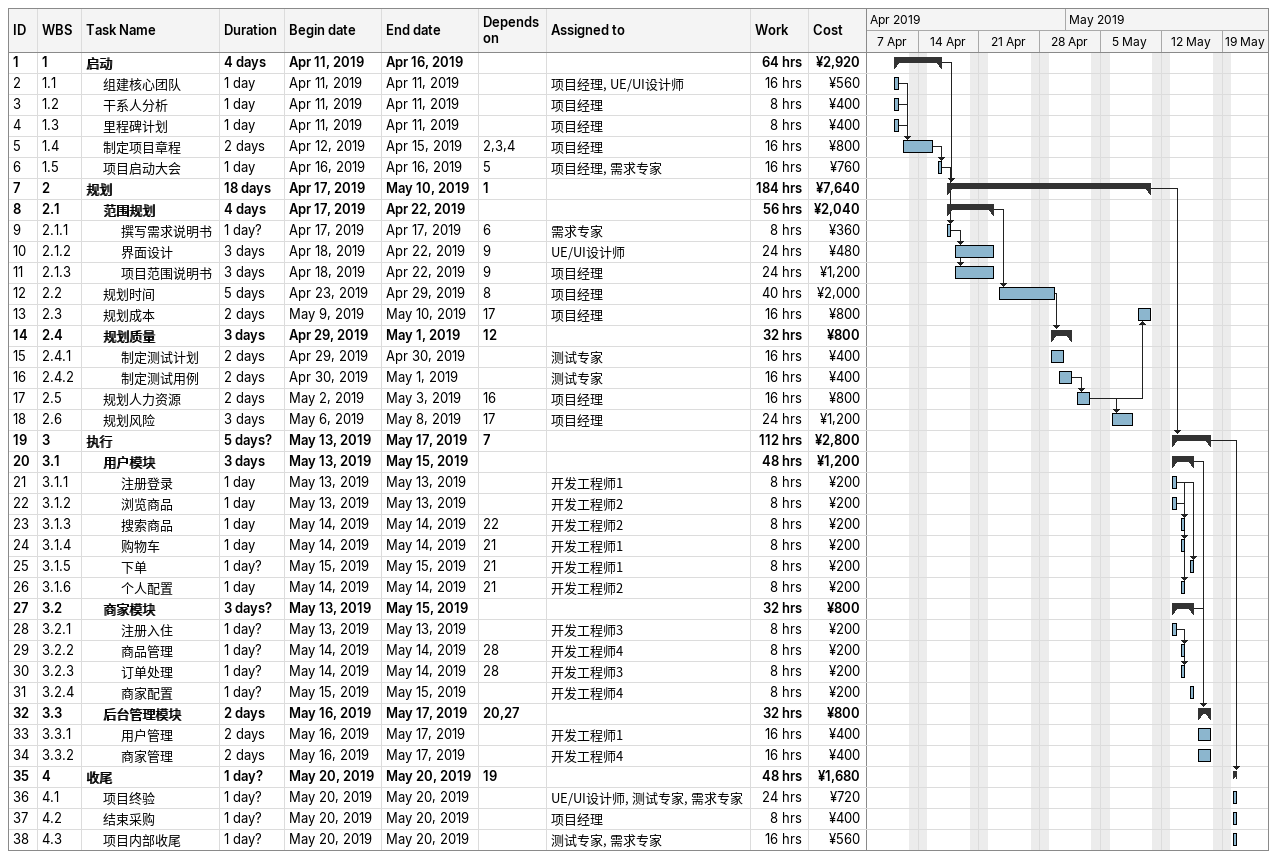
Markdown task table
| ID | WBS | Task | Duration | Start | Finish | Predecessors | Resources | Work (h) | Cost (¥) |
|---|---|---|---|---|---|---|---|---|---|
| 1 | 1 | **启动** | 4d | 2019-04-11 | 2019-04-16 |  |  | 64 | 2920 |
| 2 | 1.1 | 组建核心团队 | 1d | 2019-04-11 | 2019-04-11 |  | 项目经理, UE/UI设计师 | 16 | 560 |
| 3 | 1.2 | 干系人分析 | 1d | 2019-04-11 | 2019-04-11 |  | 项目经理 | 8 | 400 |
| 4 | 1.3 | 里程碑计划 | 1d | 2019-04-11 | 2019-04-11 |  | 项目经理 | 8 | 400 |
| 5 | 1.4 | 制定项目章程 | 2d | 2019-04-12 | 2019-04-15 | 2, 3, 4 | 项目经理 | 16 | 800 |
| 6 | 1.5 | 项目启动大会 | 1d | 2019-04-16 | 2019-04-16 | 5 | 项目经理, 需求专家 | 16 | 760 |
| 7 | 2 | **规划** | 18d | 2019-04-17 | 2019-05-10 | 1 |  | 184 | 7640 |
| 8 | 2.1 | **范围规划** | 4d | 2019-04-17 | 2019-04-22 |  |  | 56 | 2040 |
| 9 | 2.1.1 | 撰写需求说明书 | 1d? | 2019-04-17 | 2019-04-17 | 6 | 需求专家 | 8 | 360 |
| 10 | 2.1.2 | 界面设计 | 3d | 2019-04-18 | 2019-04-22 | 9 | UE/UI设计师 | 24 | 480 |
| 11 | 2.1.3 | 项目范围说明书 | 3d | 2019-04-18 | 2019-04-22 | 9 | 项目经理 | 24 | 1200 |
| 12 | 2.2 | 规划时间 | 5d | 2019-04-23 | 2019-04-29 | 8 | 项目经理 | 40 | 2000 |
| 13 | 2.3 | 规划成本 | 2d | 2019-05-09 | 2019-05-10 | 17 | 项目经理 | 16 | 800 |
| 14 | 2.4 | **规划质量** | 3d | 2019-04-29 | 2019-05-01 | 12 |  | 32 | 800 |
| 15 | 2.4.1 | 制定测试计划 | 2d | 2019-04-29 | 2019-04-30 |  | 测试专家 | 16 | 400 |
| 16 | 2.4.2 | 制定测试用例 | 2d | 2019-04-30 | 2019-05-01 |  | 测试专家 | 16 | 400 |
| 17 | 2.5 | 规划人力资源 | 2d | 2019-05-02 | 2019-05-03 | 16 | 项目经理 | 16 | 800 |
| 18 | 2.6 | 规划风险 | 3d | 2019-05-06 | 2019-05-08 | 17 | 项目经理 | 24 | 1200 |
| 19 | 3 | **执行** | 5d? | 2019-05-13 | 2019-05-17 | 7 |  | 112 | 2800 |
| 20 | 3.1 | **用户模块** | 3d | 2019-05-13 | 2019-05-15 |  |  | 48 | 1200 |
| 21 | 3.1.1 | 注册登录 | 1d | 2019-05-13 | 2019-05-13 |  | 开发工程师1 | 8 | 200 |
| 22 | 3.1.2 | 浏览商品 | 1d | 2019-05-13 | 2019-05-13 |  | 开发工程师2 | 8 | 200 |
| 23 | 3.1.3 | 搜索商品 | 1d | 2019-05-14 | 2019-05-14 | 22 | 开发工程师2 | 8 | 200 |
| 24 | 3.1.4 | 购物车 | 1d | 2019-05-14 | 2019-05-14 | 21 | 开发工程师1 | 8 | 200 |
| 25 | 3.1.5 | 下单 | 1d? | 2019-05-15 | 2019-05-15 | 21 | 开发工程师1 | 8 | 200 |
| 26 | 3.1.6 | 个人配置 | 1d | 2019-05-14 | 2019-05-14 | 21 | 开发工程师2 | 8 | 200 |
| 27 | 3.2 | **商家模块** | 3d? | 2019-05-13 | 2019-05-15 |  |  | 32 | 800 |
| 28 | 3.2.1 | 注册入住 | 1d? | 2019-05-13 | 2019-05-13 |  | 开发工程师3 | 8 | 200 |
| 29 | 3.2.2 | 商品管理 | 1d? | 2019-05-14 | 2019-05-14 | 28 | 开发工程师4 | 8 | 200 |
| 30 | 3.2.3 | 订单处理 | 1d? | 2019-05-14 | 2019-05-14 | 28 | 开发工程师3 | 8 | 200 |
| 31 | 3.2.4 | 商家配置 | 1d? | 2019-05-15 | 2019-05-15 |  | 开发工程师4 | 8 | 200 |
| 32 | 3.3 | **后台管理模块** | 2d | 2019-05-16 | 2019-05-17 | 20, 27 |  | 32 | 800 |
| 33 | 3.3.1 | 用户管理 | 2d | 2019-05-16 | 2019-05-17 |  | 开发工程师1 | 16 | 400 |
| 34 | 3.3.2 | 商家管理 | 2d | 2019-05-16 | 2019-05-17 |  | 开发工程师4 | 16 | 400 |
| 35 | 4 | **收尾** | 1d? | 2019-05-20 | 2019-05-20 | 19 |  | 48 | 1680 |
| 36 | 4.1 | 项目终验 | 1d? | 2019-05-20 | 2019-05-20 |  | UE/UI设计师, 测试专家, 需求专家 | 24 | 720 |
| 37 | 4.2 | 结束采购 | 1d? | 2019-05-20 | 2019-05-20 |  | 项目经理 | 8 | 400 |
| 38 | 4.3 | 项目内部收尾 | 1d? | 2019-05-20 | 2019-05-20 |  | 测试专家, 需求专家 | 16 | 560 |
